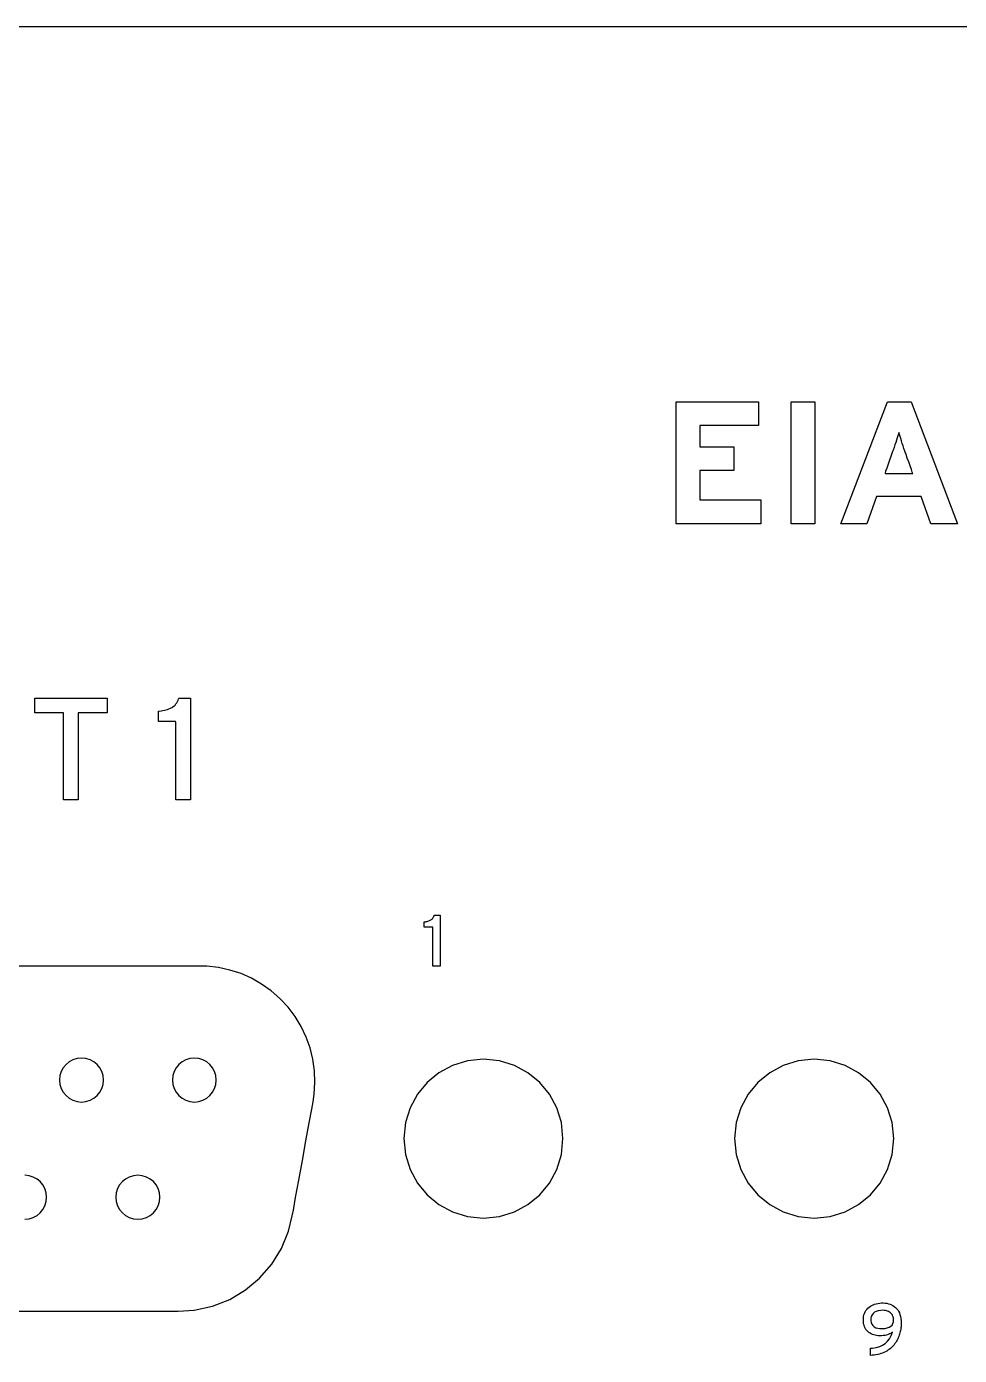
# Model space of a CAD drawing. Extents: x 1 to 47.7, y 0.2 to 35.
# Drawn here: x 39.676 to 40.567, y 13.845 to 15.115 of the extents above; entities that cross this region are included whole.
import ezdxf

# ---------------------------------------------------------------- set-up
doc = ezdxf.new("R2010")
doc.units = 0
doc.header["$MEASUREMENT"] = 0
doc.layers.add('8_0_____DWG', color=7, linetype='CONTINUOUS')

msp = doc.modelspace()

# ---------------------------------------------------------------- linework, layer by layer
at = {"layer": '8_0_____DWG'}
for points in [[(39.6249, 15.1152), (39.7075, 15.1152), (39.7895, 15.1152), (39.8708, 15.1152), (39.9514, 15.1152), (40.0313, 15.1152), (40.1106, 15.1152), (40.1891, 15.1152), (40.2668, 15.1152), (40.3439, 15.1152), (40.4201, 15.1152), (40.4956, 15.1152), (40.5703, 15.1152), (40.6442, 15.1152), (40.7173, 15.1152), (40.7896, 15.1152), (40.8611, 15.1152), (40.9317, 15.1152), (41.0015, 15.1152), (41.0703, 15.1152), (41.1384, 15.1152), (41.2055, 15.1152), (41.2717, 15.1152), (41.337, 15.1152)], [(40.2967, 14.64), (40.2967, 14.7566), (40.3752, 14.7566), (40.3752, 14.7338), (40.3193, 14.7338), (40.3193, 14.7136), (40.3518, 14.7136), (40.3518, 14.691), (40.3193, 14.691), (40.3193, 14.6628), (40.3776, 14.6628), (40.3776, 14.64), (40.2967, 14.64)], [(40.4066, 14.64), (40.4066, 14.7566), (40.4292, 14.7566), (40.4292, 14.64), (40.4066, 14.64)], [(40.5398, 14.64), (40.5306, 14.666), (40.488, 14.666), (40.4788, 14.64), (40.4538, 14.64), (40.4985, 14.7566), (40.5211, 14.7566), (40.5654, 14.64), (40.5398, 14.64)], [(39.7253, 14.4592), (39.7253, 14.3762), (39.7112, 14.3762), (39.7112, 14.4592), (39.6838, 14.4592), (39.6838, 14.4734), (39.7528, 14.4734), (39.7528, 14.4592), (39.7253, 14.4592)], [(39.6269, 13.8872), (39.6955, 13.8872), (39.7558, 13.8872), (39.8001, 13.8872), (39.8208, 13.8872), (39.8361, 13.8882), (39.8537, 13.892), (39.8701, 13.8986), (39.8852, 13.9076), (39.8986, 13.9188), (39.9101, 13.9321), (39.9194, 13.9472), (39.9262, 13.9638), (39.9298, 13.9783), (39.9308, 13.9839), (39.933, 13.996), (39.936, 14.0125), (39.9394, 14.0312), (39.9428, 14.0501), (39.9459, 14.0672), (39.9483, 14.0803), (39.9496, 14.0874), (39.9507, 14.0948), (39.9514, 14.106), (39.951, 14.1171), (39.9494, 14.1281), (39.9468, 14.1389), (39.943, 14.1493), (39.9383, 14.1594), (39.9325, 14.1689), (39.9257, 14.1779), (39.918, 14.1862), (39.9096, 14.1935), (39.9005, 14.2), (39.8909, 14.2055), (39.8808, 14.2099), (39.8702, 14.2134), (39.8593, 14.2157), (39.8482, 14.217), (39.8386, 14.2172), (39.8101, 14.2172), (39.7573, 14.2172), (39.6888, 14.2172), (39.6127, 14.2172)], [(39.6741, 13.9752), (39.6784, 13.9756), (39.6823, 13.9769), (39.6859, 13.9788), (39.689, 13.9814), (39.6915, 13.9845), (39.6935, 13.988), (39.6947, 13.992), (39.6951, 13.9962), (39.6947, 14.0004), (39.6935, 14.0044), (39.6915, 14.0079), (39.689, 14.0111), (39.6859, 14.0136), (39.6823, 14.0155), (39.6784, 14.0168), (39.6741, 14.0172)]]:
    msp.add_lwpolyline(points, dxfattribs=at)
for points in [[(40.5152, 14.7093), (40.5142, 14.7119), (40.5134, 14.7144), (40.5126, 14.7168), (40.5118, 14.7191), (40.5111, 14.7213), (40.5105, 14.7233), (40.5099, 14.7253), (40.5094, 14.7271), (40.5089, 14.726), (40.5083, 14.7241), (40.5077, 14.7221), (40.507, 14.72), (40.5063, 14.7177), (40.5055, 14.7154), (40.5047, 14.7129), (40.5038, 14.7103), (40.5033, 14.709), (40.5027, 14.7072), (40.5017, 14.7042), (40.5004, 14.7006), (40.499, 14.6968), (40.4977, 14.6931), (40.4967, 14.6902), (40.4961, 14.6884), (40.4961, 14.6881), (40.498, 14.6881), (40.5015, 14.6881), (40.5059, 14.6881), (40.5108, 14.6881), (40.5154, 14.6881), (40.5193, 14.6881), (40.5219, 14.6881), (40.5226, 14.6881), (40.5222, 14.6893), (40.5213, 14.6918), (40.5201, 14.6952), (40.5188, 14.6991), (40.5174, 14.7028), (40.5163, 14.7061), (40.5155, 14.7084)], [(39.8185, 14.3762), (39.8185, 14.3791), (39.8185, 14.3867), (39.8185, 14.3975), (39.8185, 14.4102), (39.8185, 14.4233), (39.8185, 14.4352), (39.8185, 14.4446), (39.8185, 14.45), (39.8183, 14.4508), (39.8171, 14.4508), (39.815, 14.4508), (39.8123, 14.4508), (39.8094, 14.4508), (39.8066, 14.4508), (39.8042, 14.4508), (39.8025, 14.4508), (39.8018, 14.4508), (39.8018, 14.4512), (39.8018, 14.4522), (39.8018, 14.4536), (39.8018, 14.4553), (39.8018, 14.4571), (39.8018, 14.4587), (39.8018, 14.46), (39.8018, 14.4607), (39.8027, 14.4609), (39.8044, 14.4611), (39.806, 14.4613), (39.8076, 14.4617), (39.8091, 14.462), (39.8105, 14.4625), (39.8119, 14.463), (39.8133, 14.4636), (39.8146, 14.4643), (39.8157, 14.465), (39.8168, 14.4658), (39.8178, 14.4667), (39.8186, 14.4677), (39.8194, 14.4688), (39.82, 14.47), (39.8206, 14.4713), (39.821, 14.4727), (39.8213, 14.4734), (39.8221, 14.4734), (39.8236, 14.4734), (39.8254, 14.4734), (39.8274, 14.4734), (39.8293, 14.4734), (39.831, 14.4734), (39.8322, 14.4734), (39.8326, 14.4734), (39.8326, 14.4697), (39.8326, 14.4598), (39.8326, 14.4457), (39.8326, 14.4291), (39.8326, 14.4121), (39.8326, 14.3965), (39.8326, 14.3843), (39.8326, 14.3772), (39.8325, 14.3762), (39.8314, 14.3762), (39.8297, 14.3762), (39.8274, 14.3762), (39.8249, 14.3762), (39.8225, 14.3762), (39.8205, 14.3762), (39.819, 14.3762)], [(40.064, 14.2172), (40.064, 14.2187), (40.064, 14.2224), (40.064, 14.2279), (40.064, 14.2342), (40.064, 14.2407), (40.064, 14.2467), (40.064, 14.2514), (40.064, 14.2541), (40.064, 14.2545), (40.0634, 14.2545), (40.0623, 14.2545), (40.061, 14.2545), (40.0595, 14.2545), (40.0581, 14.2545), (40.0569, 14.2545), (40.056, 14.2545), (40.0557, 14.2545), (40.0557, 14.2547), (40.0557, 14.2552), (40.0557, 14.2559), (40.0557, 14.2568), (40.0557, 14.2577), (40.0557, 14.2585), (40.0557, 14.2591), (40.0557, 14.2595), (40.0561, 14.2595), (40.057, 14.2596), (40.0578, 14.2598), (40.0586, 14.2599), (40.0593, 14.2601), (40.0601, 14.2604), (40.0608, 14.2606), (40.0614, 14.2609), (40.0621, 14.2612), (40.0627, 14.2616), (40.0632, 14.262), (40.0637, 14.2624), (40.0641, 14.2629), (40.0645, 14.2635), (40.0648, 14.2641), (40.0651, 14.2647), (40.0653, 14.2654), (40.0654, 14.2658), (40.0659, 14.2658), (40.0666, 14.2658), (40.0675, 14.2658), (40.0685, 14.2658), (40.0695, 14.2658), (40.0703, 14.2658), (40.0709, 14.2658), (40.0711, 14.2658), (40.0711, 14.264), (40.0711, 14.259), (40.0711, 14.2519), (40.0711, 14.2437), (40.0711, 14.2352), (40.0711, 14.2274), (40.0711, 14.2212), (40.0711, 14.2177), (40.071, 14.2172), (40.0705, 14.2172), (40.0696, 14.2172), (40.0685, 14.2172), (40.0673, 14.2172), (40.0661, 14.2172), (40.065, 14.2172), (40.0643, 14.2172)], [(39.7494, 14.1082), (39.749, 14.1124), (39.7478, 14.1164), (39.7458, 14.12), (39.7433, 14.1231), (39.7401, 14.1256), (39.7366, 14.1276), (39.7326, 14.1288), (39.7284, 14.1292), (39.7242, 14.1288), (39.7202, 14.1276), (39.7167, 14.1256), (39.7136, 14.1231), (39.711, 14.12), (39.7091, 14.1164), (39.7078, 14.1124), (39.7074, 14.1082), (39.7078, 14.104), (39.7091, 14.1), (39.711, 14.0965), (39.7136, 14.0934), (39.7167, 14.0908), (39.7202, 14.0889), (39.7242, 14.0876), (39.7284, 14.0872), (39.7326, 14.0876), (39.7366, 14.0889), (39.7401, 14.0908), (39.7433, 14.0934), (39.7458, 14.0965), (39.7478, 14.1), (39.749, 14.104)], [(39.8572, 14.1082), (39.8568, 14.1124), (39.8556, 14.1164), (39.8537, 14.12), (39.8511, 14.1231), (39.848, 14.1256), (39.8444, 14.1276), (39.8405, 14.1288), (39.8363, 14.1292), (39.832, 14.1288), (39.8281, 14.1276), (39.8245, 14.1256), (39.8214, 14.1231), (39.8188, 14.12), (39.8169, 14.1164), (39.8157, 14.1124), (39.8152, 14.1082), (39.8157, 14.104), (39.8169, 14.1), (39.8188, 14.0965), (39.8214, 14.0934), (39.8245, 14.0908), (39.8281, 14.0889), (39.832, 14.0876), (39.8363, 14.0872), (39.8405, 14.0876), (39.8444, 14.0889), (39.848, 14.0908), (39.8511, 14.0934), (39.8537, 14.0965), (39.8556, 14.1), (39.8568, 14.104)], [(40.1884, 14.0522), (40.1869, 14.0675), (40.1824, 14.0818), (40.1754, 14.0947), (40.1662, 14.1059), (40.1549, 14.1152), (40.142, 14.1222), (40.1277, 14.1267), (40.1124, 14.1282), (40.0971, 14.1267), (40.0828, 14.1222), (40.0699, 14.1152), (40.0587, 14.1059), (40.0494, 14.0947), (40.0424, 14.0818), (40.038, 14.0675), (40.0364, 14.0522), (40.038, 14.0369), (40.0424, 14.0226), (40.0494, 14.0097), (40.0587, 13.9985), (40.0699, 13.9892), (40.0828, 13.9822), (40.0971, 13.9778), (40.1124, 13.9762), (40.1277, 13.9778), (40.142, 13.9822), (40.1549, 13.9892), (40.1662, 13.9985), (40.1754, 14.0097), (40.1824, 14.0226), (40.1869, 14.0369)], [(40.5044, 14.0522), (40.5029, 14.0675), (40.4984, 14.0818), (40.4914, 14.0947), (40.4821, 14.1059), (40.4709, 14.1152), (40.458, 14.1222), (40.4437, 14.1267), (40.4284, 14.1282), (40.4131, 14.1267), (40.3988, 14.1222), (40.3859, 14.1152), (40.3747, 14.1059), (40.3654, 14.0947), (40.3584, 14.0818), (40.3539, 14.0675), (40.3524, 14.0522), (40.3539, 14.0369), (40.3584, 14.0226), (40.3654, 14.0097), (40.3747, 13.9985), (40.3859, 13.9892), (40.3988, 13.9822), (40.4131, 13.9778), (40.4284, 13.9762), (40.4437, 13.9778), (40.458, 13.9822), (40.4709, 13.9892), (40.4821, 13.9985), (40.4914, 14.0097), (40.4984, 14.0226), (40.5029, 14.0369)], [(39.8032, 13.9962), (39.8028, 14.0004), (39.8016, 14.0044), (39.7996, 14.0079), (39.7971, 14.0111), (39.7939, 14.0136), (39.7904, 14.0155), (39.7864, 14.0168), (39.7822, 14.0172), (39.778, 14.0168), (39.774, 14.0155), (39.7705, 14.0136), (39.7674, 14.0111), (39.7648, 14.0079), (39.7629, 14.0044), (39.7616, 14.0004), (39.7612, 13.9962), (39.7616, 13.992), (39.7629, 13.988), (39.7648, 13.9845), (39.7674, 13.9814), (39.7705, 13.9788), (39.774, 13.9769), (39.778, 13.9756), (39.7822, 13.9752), (39.7864, 13.9756), (39.7904, 13.9769), (39.7939, 13.9788), (39.7971, 13.9814), (39.7996, 13.9845), (39.8016, 13.988), (39.8028, 13.992)], [(40.5115, 13.8757), (40.5115, 13.8746), (40.5114, 13.8735), (40.5114, 13.8724), (40.5112, 13.8712), (40.5111, 13.8701), (40.5109, 13.8689), (40.5106, 13.8677), (40.5104, 13.8666), (40.5101, 13.8654), (40.5097, 13.8642), (40.5093, 13.863), (40.5088, 13.8619), (40.5082, 13.8607), (40.5077, 13.8596), (40.507, 13.8585), (40.5063, 13.8574), (40.5056, 13.8563), (40.5048, 13.8552), (40.504, 13.8542), (40.5031, 13.8533), (40.5022, 13.8524), (40.5012, 13.8515), (40.5001, 13.8507), (40.4989, 13.8499), (40.4977, 13.8491), (40.4965, 13.8484), (40.4951, 13.8478), (40.4937, 13.8472), (40.4922, 13.8467), (40.4907, 13.8462), (40.4891, 13.8458), (40.4874, 13.8455), (40.4856, 13.8453), (40.4838, 13.8451), (40.4823, 13.845), (40.4823, 13.8453), (40.4823, 13.8461), (40.4823, 13.8471), (40.4823, 13.8483), (40.4823, 13.8494), (40.4823, 13.8505), (40.4823, 13.8513), (40.4823, 13.8518), (40.4843, 13.852), (40.4878, 13.8525), (40.491, 13.8534), (40.4938, 13.8547), (40.4964, 13.8564), (40.4986, 13.8585), (40.5005, 13.861), (40.5021, 13.8639), (40.5034, 13.8671), (40.5027, 13.8669), (40.5016, 13.8661), (40.5003, 13.8655), (40.499, 13.8649), (40.4976, 13.8645), (40.4961, 13.8641), (40.4944, 13.8639), (40.4927, 13.8637), (40.491, 13.8637), (40.4895, 13.8638), (40.4881, 13.864), (40.4867, 13.8642), (40.4854, 13.8646), (40.4842, 13.865), (40.483, 13.8656), (40.4818, 13.8663), (40.4807, 13.867), (40.4796, 13.8679), (40.4787, 13.8689), (40.4778, 13.8699), (40.4771, 13.8711), (40.4766, 13.8724), (40.4761, 13.8738), (40.4757, 13.8753), (40.4755, 13.8768), (40.4754, 13.8785), (40.4755, 13.8803), (40.4757, 13.8821), (40.476, 13.8837), (40.4765, 13.8852), (40.4771, 13.8866), (40.4778, 13.8879), (40.4787, 13.889), (40.4797, 13.8901), (40.4809, 13.8911), (40.4821, 13.892), (40.4834, 13.8927), (40.4848, 13.8934), (40.4862, 13.894), (40.4877, 13.8944), (40.4893, 13.8947), (40.491, 13.895), (40.4927, 13.8951), (40.4945, 13.8951), (40.4962, 13.895), (40.4978, 13.8948), (40.4994, 13.8944), (40.5009, 13.894), (40.5023, 13.8934), (40.5036, 13.8927), (40.5049, 13.8919), (40.5061, 13.8909), (40.5072, 13.8898), (40.5082, 13.8886), (40.509, 13.8872), (40.5098, 13.8857), (40.5104, 13.884), (40.5108, 13.8822), (40.5112, 13.8802), (40.5114, 13.878)], [(40.5043, 13.8792), (40.5043, 13.88), (40.5042, 13.8809), (40.504, 13.8817), (40.5037, 13.8825), (40.5033, 13.8832), (40.5029, 13.884), (40.5024, 13.8846), (40.5018, 13.8853), (40.5011, 13.8859), (40.5003, 13.8864), (40.4995, 13.8869), (40.4986, 13.8873), (40.4976, 13.8876), (40.4965, 13.8878), (40.4953, 13.888), (40.4941, 13.8881), (40.492, 13.888), (40.4897, 13.8877), (40.4877, 13.8871), (40.486, 13.8862), (40.4847, 13.8851), (40.4837, 13.8838), (40.483, 13.8822), (40.4826, 13.8803), (40.4826, 13.8783), (40.4829, 13.8764), (40.4835, 13.8748), (40.4844, 13.8735), (40.4857, 13.8724), (40.4872, 13.8715), (40.4891, 13.871), (40.4913, 13.8706), (40.4938, 13.8706), (40.4962, 13.8708), (40.4983, 13.8712), (40.5001, 13.8719), (40.5016, 13.8728), (40.5028, 13.874), (40.5036, 13.8755), (40.5041, 13.8772)]]:
    msp.add_lwpolyline(points, close=True, dxfattribs=at)

doc.saveas('drawing.dxf')
